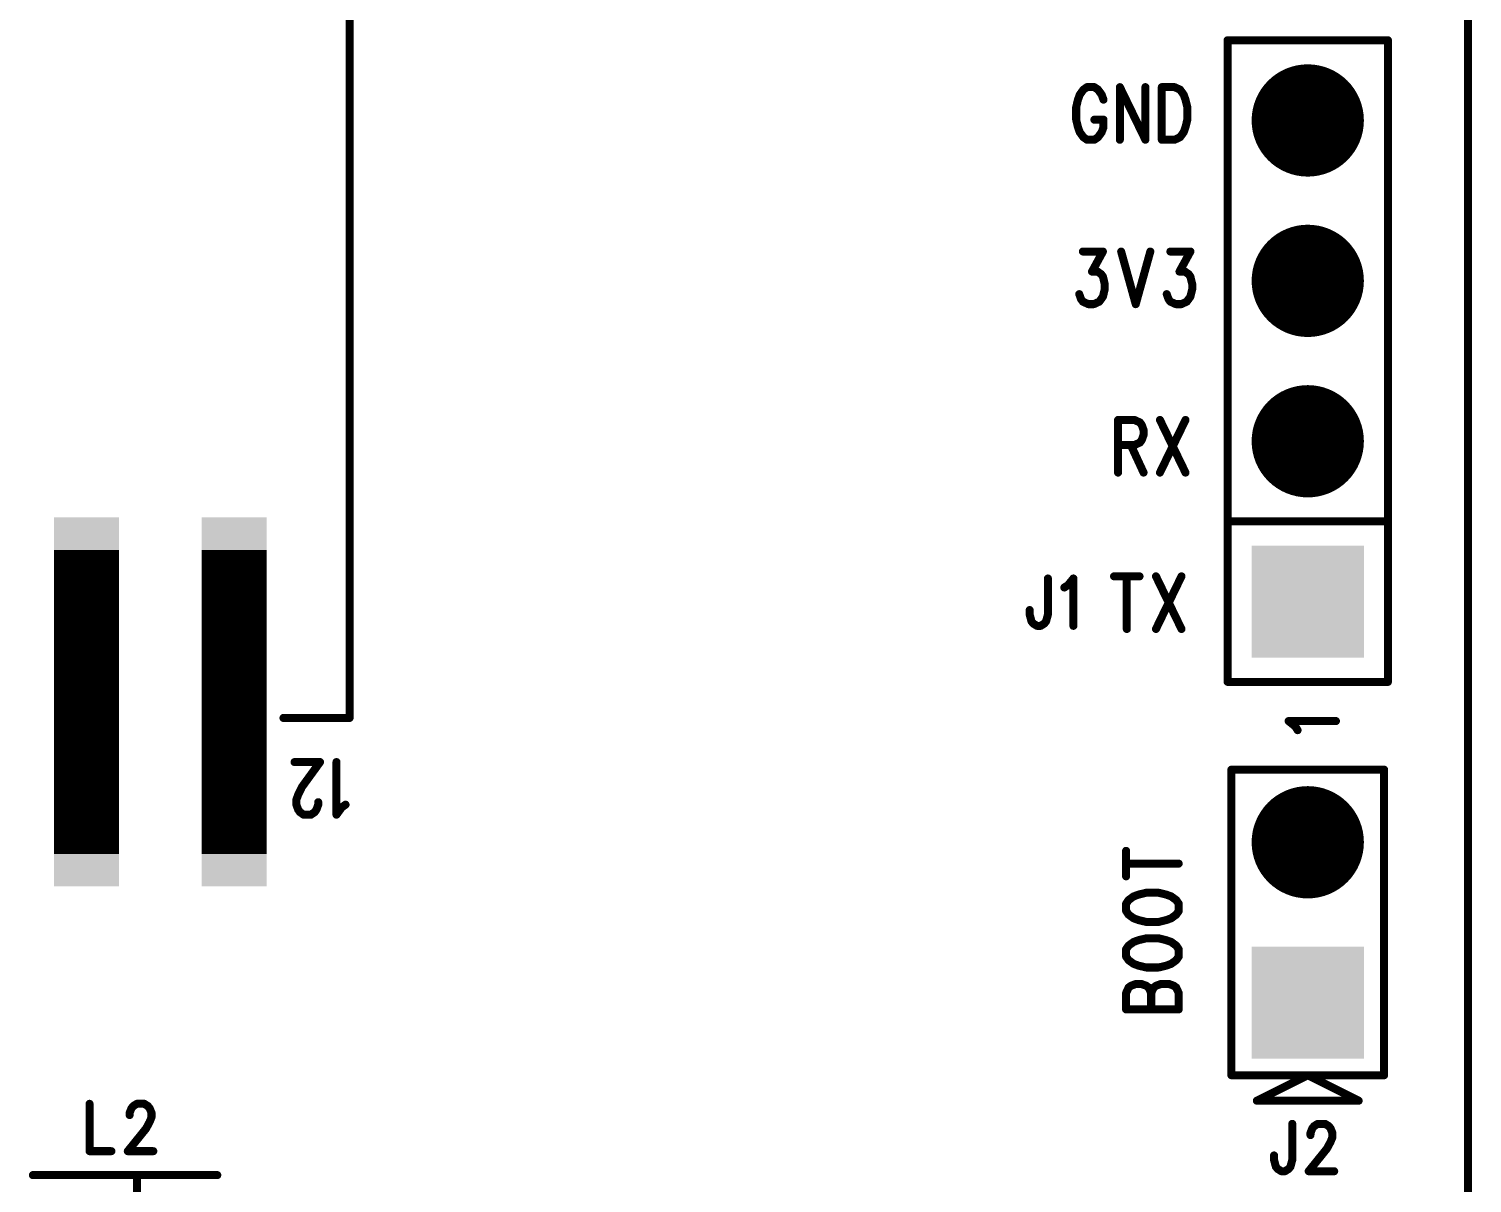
# Model space of a CAD drawing. Extents: x 98.7 to 156, y 84.7 to 176.7.
# Drawn here: x 126.05 to 144.05, y 145.5 to 159.89 of the extents above; entities that cross this region are included whole.
import ezdxf

# ---------------------------------------------------------------- set-up
doc = ezdxf.new("R2010")
doc.units = 0
doc.layers.get('0').update_dxf_attribs({"linetype": 'CONTINUOUS'})
doc.layers.add('MASK-TOP_PHO', color=3, linetype='CONTINUOUS')
doc.layers.add('SILK-TOP_PHO', color=14, linetype='CONTINUOUS')

# ---------------------------------------------------------------- blocks, each defined once
blk = doc.blocks.new('ROUND_1')
at = {"const_width": 0.050038}
blk.add_lwpolyline([(-0.025018, 0, 1), (0.025018, 0, 1)], format="xyb", close=True, dxfattribs=at)
blk = doc.blocks.new('ROUND_130')
at = {"const_width": 0.700024}
blk.add_lwpolyline([(-0.350012, 0, 1), (0.350012, 0, 1)], format="xyb", close=True, dxfattribs=at)
blk = doc.blocks.new('SQUARE_132')
blk.add_solid([(0.700024, 0.700024), (0.700024, -0.700024), (-0.700024, 0.700024), (-0.700024, -0.700024)])
blk = doc.blocks.new('SQUARE_241')
blk.add_solid([(0.405002, 0.405002), (0.405002, -0.405002), (-0.405002, 0.405002), (-0.405002, -0.405002)])

msp = doc.modelspace()

# ---------------------------------------------------------------- linework, layer by layer
at = {"layer": 'MASK-TOP_PHO'}
for points, const_width in [([(143.999966, 100.000054), (143.999966, 173.999906)], 0.100076), ([(126.769876, 153.394918), (126.769876, 149.604984)], 0.810004), ([(128.610106, 153.394918), (128.610106, 149.604984)], 0.810004)]:
    msp.add_lwpolyline(points, dxfattribs=dict(at, const_width=const_width))
at = {"layer": 'SILK-TOP_PHO', "const_width": 0.100076}
for points in [[(143.999966, 100.000054), (143.999966, 173.999906)], [(130.050032, 168.874948), (130.050032, 151.299926)], [(140.999972, 151.750014), (140.999972, 159.749998)], [(140.999972, 159.749998), (142.999968, 159.749998)], [(142.999968, 159.749998), (142.999968, 151.750014)], [(139.156694, 159.071818), (139.134088, 159.009334)], [(139.20216, 159.134302), (139.156694, 159.071818)], [(139.247626, 159.165544), (139.20216, 159.134302)], [(139.338558, 159.165544), (139.247626, 159.165544)], [(139.384024, 159.134302), (139.338558, 159.165544)], [(139.42949, 159.071818), (139.384024, 159.134302)], [(139.45235, 159.009334), (139.42949, 159.071818)], [(139.65682, 159.165544), (139.65682, 158.509462)], [(139.65682, 159.165544), (139.975082, 158.509462)], [(139.975082, 159.165544), (139.975082, 158.509462)], [(140.179552, 159.165544), (140.179552, 158.509462)], [(140.179552, 159.165544), (140.338556, 159.165544)], [(140.338556, 159.165544), (140.406882, 159.134302)], [(140.406882, 159.134302), (140.452348, 159.071818)], [(140.452348, 159.071818), (140.474954, 159.009334)], [(139.134088, 159.009334), (139.111482, 158.915608)], [(139.111482, 158.915608), (139.111482, 158.759398)], [(140.474954, 159.009334), (140.497814, 158.915608)], [(140.497814, 158.915608), (140.497814, 158.759398)], [(139.111482, 158.759398), (139.134088, 158.665672)], [(139.338558, 158.759398), (139.45235, 158.759398)], [(139.45235, 158.665672), (139.45235, 158.759398)], [(140.497814, 158.759398), (140.474954, 158.665672)], [(139.134088, 158.665672), (139.156694, 158.603188)], [(139.156694, 158.603188), (139.20216, 158.540704)], [(139.20216, 158.540704), (139.247626, 158.509462)], [(139.338558, 158.509462), (139.384024, 158.540704)], [(139.384024, 158.540704), (139.42949, 158.603188)], [(139.42949, 158.603188), (139.45235, 158.665672)], [(140.406882, 158.540704), (140.338556, 158.509462)], [(140.452348, 158.603188), (140.406882, 158.540704)], [(140.474954, 158.665672), (140.452348, 158.603188)], [(139.247626, 158.509462), (139.338558, 158.509462)], [(140.338556, 158.509462), (140.179552, 158.509462)], [(139.195556, 157.11551), (139.445492, 157.11551)], [(139.445492, 157.11551), (139.309094, 156.865574)], [(139.672822, 157.11551), (139.854432, 156.459428)], [(140.036296, 157.11551), (139.854432, 156.459428)], [(140.286486, 157.11551), (140.536422, 157.11551)], [(140.536422, 157.11551), (140.400024, 156.865574)], [(139.309094, 156.865574), (139.377166, 156.865574)], [(139.377166, 156.865574), (139.422632, 156.834332)], [(139.422632, 156.834332), (139.445492, 156.80309)], [(139.445492, 156.80309), (139.468098, 156.709364)], [(140.400024, 156.865574), (140.468096, 156.865574)], [(140.468096, 156.865574), (140.513562, 156.834332)], [(140.513562, 156.834332), (140.536422, 156.80309)], [(140.536422, 156.80309), (140.559028, 156.709364)], [(139.172696, 156.521912), (139.15009, 156.584396)], [(139.445492, 156.553154), (139.400026, 156.49067)], [(139.468098, 156.64688), (139.445492, 156.553154)], [(139.468098, 156.709364), (139.468098, 156.64688)], [(140.263626, 156.521912), (140.24102, 156.584396)], [(140.536422, 156.553154), (140.490956, 156.49067)], [(140.559028, 156.64688), (140.536422, 156.553154)], [(140.559028, 156.709364), (140.559028, 156.64688)], [(139.195556, 156.49067), (139.172696, 156.521912)], [(139.263628, 156.459428), (139.195556, 156.49067)], [(139.3317, 156.459428), (139.263628, 156.459428)], [(139.400026, 156.49067), (139.3317, 156.459428)], [(140.286486, 156.49067), (140.263626, 156.521912)], [(140.354558, 156.459428), (140.286486, 156.49067)], [(140.42263, 156.459428), (140.354558, 156.459428)], [(140.490956, 156.49067), (140.42263, 156.459428)], [(139.634214, 155.015692), (139.634214, 154.359356)], [(139.634214, 155.015692), (139.838684, 155.015692)], [(139.838684, 155.015692), (139.906756, 154.98445)], [(139.906756, 154.98445), (139.929616, 154.953208)], [(139.929616, 154.953208), (139.952222, 154.890724)], [(140.156692, 155.015692), (140.474954, 154.359356)], [(140.474954, 155.015692), (140.156692, 154.359356)], [(139.929616, 154.765502), (139.906756, 154.73426)], [(139.952222, 154.82824), (139.929616, 154.765502)], [(139.952222, 154.890724), (139.952222, 154.82824)], [(139.838684, 154.703018), (139.634214, 154.703018)], [(139.793218, 154.703018), (139.952222, 154.359356)], [(139.906756, 154.73426), (139.838684, 154.703018)], [(140.999972, 153.75001), (142.999968, 153.75001)], [(138.759184, 153.039064), (138.759184, 152.588976)], [(138.963654, 152.926542), (139.00912, 152.954736)], [(139.00912, 152.954736), (139.077192, 153.039064)], [(139.077192, 153.039064), (139.077192, 152.448514)], [(139.584176, 153.065734), (139.902184, 153.065734)], [(139.74318, 153.065734), (139.74318, 152.409398)], [(140.106908, 153.065734), (140.424916, 152.409398)], [(140.424916, 153.065734), (140.106908, 152.409398)], [(138.531854, 152.588976), (138.531854, 152.645364)], [(138.55446, 152.504648), (138.531854, 152.588976)], [(138.57732, 152.476454), (138.55446, 152.504648)], [(138.622786, 152.448514), (138.57732, 152.476454)], [(138.668252, 152.448514), (138.622786, 152.448514)], [(138.713718, 152.476454), (138.668252, 152.448514)], [(138.736324, 152.504648), (138.713718, 152.476454)], [(138.759184, 152.588976), (138.736324, 152.504648)], [(142.999968, 151.750014), (140.999972, 151.750014)], [(130.050032, 151.299926), (129.22504, 151.299926)], [(141.845284, 151.193246), (141.760956, 151.261318)], [(141.760956, 151.261318), (142.351506, 151.261318)], [(141.873478, 151.14778), (141.845284, 151.193246)], [(129.681732, 150.750016), (129.363724, 150.750016)], [(129.454656, 150.437596), (129.681732, 150.750016)], [(129.886456, 150.09368), (129.886456, 150.750016)], [(141.04747, 150.65502), (142.95247, 150.65502)], [(141.04747, 146.84502), (141.04747, 150.65502)], [(142.95247, 150.65502), (142.95247, 146.84502)], [(129.40919, 150.34387), (129.454656, 150.437596)], [(129.38633, 150.281132), (129.40919, 150.34387)], [(129.38633, 150.218648), (129.38633, 150.281132)], [(129.659126, 150.24989), (129.659126, 150.218648)], [(129.40919, 150.156164), (129.38633, 150.218648)], [(129.431796, 150.124922), (129.40919, 150.156164)], [(129.477262, 150.09368), (129.431796, 150.124922)], [(129.568194, 150.09368), (129.477262, 150.09368)], [(129.61366, 150.124922), (129.568194, 150.09368)], [(129.636266, 150.156164), (129.61366, 150.124922)], [(129.659126, 150.218648), (129.636266, 150.156164)], [(129.954528, 150.187406), (129.886456, 150.09368)], [(129.999994, 150.218648), (129.954528, 150.187406)], [(139.73429, 149.325076), (139.73429, 149.643084)], [(139.73429, 149.48408), (140.390626, 149.48408)], [(139.765532, 149.02942), (139.73429, 148.984208)], [(139.828016, 149.074886), (139.765532, 149.02942)], [(139.8905, 149.097746), (139.828016, 149.074886)], [(139.98448, 149.120352), (139.8905, 149.097746)], [(140.14069, 149.120352), (139.98448, 149.120352)], [(140.234416, 149.097746), (140.14069, 149.120352)], [(140.2969, 149.074886), (140.234416, 149.097746)], [(140.359384, 149.02942), (140.2969, 149.074886)], [(140.390626, 148.984208), (140.359384, 149.02942)], [(139.73429, 148.984208), (139.73429, 148.893276)], [(139.73429, 148.893276), (139.765532, 148.84781)], [(139.765532, 148.84781), (139.828016, 148.802344)], [(140.2969, 148.802344), (140.359384, 148.84781)], [(140.359384, 148.84781), (140.390626, 148.893276)], [(140.390626, 148.893276), (140.390626, 148.984208)], [(139.828016, 148.802344), (139.8905, 148.779484)], [(139.8905, 148.779484), (139.98448, 148.756878)], [(139.98448, 148.756878), (140.14069, 148.756878)], [(140.14069, 148.756878), (140.234416, 148.779484)], [(140.234416, 148.779484), (140.2969, 148.802344)], [(139.765532, 148.461476), (139.73429, 148.41601)], [(139.828016, 148.506942), (139.765532, 148.461476)], [(139.8905, 148.529548), (139.828016, 148.506942)], [(139.98448, 148.552154), (139.8905, 148.529548)], [(140.14069, 148.552154), (139.98448, 148.552154)], [(140.234416, 148.529548), (140.14069, 148.552154)], [(140.2969, 148.506942), (140.234416, 148.529548)], [(140.359384, 148.461476), (140.2969, 148.506942)], [(140.390626, 148.41601), (140.359384, 148.461476)], [(139.73429, 148.41601), (139.73429, 148.325078)], [(139.73429, 148.325078), (139.765532, 148.279612)], [(139.765532, 148.279612), (139.828016, 148.234146)], [(140.2969, 148.234146), (140.359384, 148.279612)], [(140.359384, 148.279612), (140.390626, 148.325078)], [(140.390626, 148.325078), (140.390626, 148.41601)], [(139.828016, 148.234146), (139.8905, 148.211286)], [(139.8905, 148.211286), (139.98448, 148.18868)], [(139.98448, 148.18868), (140.14069, 148.18868)], [(140.14069, 148.18868), (140.234416, 148.211286)], [(140.234416, 148.211286), (140.2969, 148.234146)], [(139.73429, 147.870418), (139.765532, 147.938744)], [(139.765532, 147.938744), (139.796774, 147.96135)], [(139.796774, 147.96135), (139.859258, 147.98421)], [(139.859258, 147.98421), (139.921996, 147.98421)], [(139.921996, 147.98421), (139.98448, 147.96135)], [(139.98448, 147.96135), (140.015722, 147.938744)], [(140.015722, 147.938744), (140.046964, 147.870418)], [(140.046964, 147.870418), (140.078206, 147.938744)], [(140.078206, 147.938744), (140.109448, 147.96135)], [(140.109448, 147.96135), (140.171932, 147.98421)], [(140.171932, 147.98421), (140.265658, 147.98421)], [(140.265658, 147.98421), (140.328142, 147.96135)], [(140.328142, 147.96135), (140.359384, 147.938744)], [(140.359384, 147.938744), (140.390626, 147.870418)], [(139.73429, 147.665948), (139.73429, 147.870418)], [(140.046964, 147.665948), (140.046964, 147.870418)], [(140.390626, 147.870418), (140.390626, 147.665948)], [(139.73429, 147.665948), (140.390626, 147.665948)], [(142.95247, 146.84502), (141.04747, 146.84502)], [(141.99997, 146.84502), (141.36497, 146.52752)], [(142.63497, 146.52752), (141.99997, 146.84502)], [(126.806706, 146.489166), (126.806706, 145.898362)], [(127.352298, 146.460972), (127.397764, 146.489166)], [(127.397764, 146.489166), (127.488696, 146.489166)], [(127.488696, 146.489166), (127.534162, 146.460972)], [(141.36497, 146.52752), (142.63497, 146.52752)], [(127.306832, 146.376644), (127.329438, 146.432778)], [(127.306832, 146.34845), (127.306832, 146.376644)], [(127.329438, 146.432778), (127.352298, 146.460972)], [(127.534162, 146.460972), (127.556768, 146.432778)], [(127.556768, 146.432778), (127.579628, 146.376644)], [(127.579628, 146.320256), (127.556768, 146.264122)], [(127.579628, 146.376644), (127.579628, 146.320256)], [(127.511302, 146.179794), (127.283972, 145.898362)], [(127.556768, 146.264122), (127.511302, 146.179794)], [(141.80693, 146.238976), (141.80693, 145.789142)], [(142.034006, 146.126454), (142.056866, 146.182842)], [(142.034006, 146.098514), (142.034006, 146.126454)], [(142.056866, 146.182842), (142.079472, 146.211036)], [(142.079472, 146.211036), (142.124938, 146.238976)], [(142.124938, 146.238976), (142.21587, 146.238976)], [(142.21587, 146.238976), (142.261336, 146.211036)], [(142.261336, 146.211036), (142.284196, 146.182842)], [(142.284196, 146.182842), (142.306802, 146.126454)], [(142.306802, 146.126454), (142.306802, 146.07032)], [(142.284196, 146.014186), (142.23873, 145.929604)], [(142.306802, 146.07032), (142.284196, 146.014186)], [(126.806706, 145.898362), (127.079502, 145.898362)], [(127.283972, 145.898362), (127.602234, 145.898362)], [(141.5796, 145.789142), (141.5796, 145.845276)], [(141.602206, 145.704814), (141.5796, 145.789142)], [(141.80693, 145.789142), (141.78407, 145.704814)], [(142.23873, 145.929604), (142.0114, 145.648426)], [(126.100078, 145.599912), (128.400048, 145.599912)], [(127.40005, 145.299938), (127.40005, 145.599912)], [(141.625066, 145.67662), (141.602206, 145.704814)], [(141.670532, 145.648426), (141.625066, 145.67662)], [(141.715998, 145.648426), (141.670532, 145.648426)], [(141.761464, 145.67662), (141.715998, 145.648426)], [(141.78407, 145.704814), (141.761464, 145.67662)], [(142.0114, 145.648426), (142.329662, 145.648426)]]:
    msp.add_lwpolyline(points, dxfattribs=at)

# ---------------------------------------------------------------- block references
at = {"layer": 'MASK-TOP_PHO'}
for name, p in [('ROUND_130', (141.99997, 158.75)), ('ROUND_130', (141.99997, 156.750004)), ('ROUND_130', (141.99997, 154.750008)), ('SQUARE_241', (126.769876, 153.394918)), ('SQUARE_241', (128.610106, 153.394918)), ('SQUARE_132', (141.99997, 152.750012)), ('ROUND_130', (141.99997, 149.750018)), ('SQUARE_241', (126.769876, 149.604984)), ('SQUARE_241', (128.610106, 149.604984)), ('SQUARE_132', (141.99997, 147.750022))]:
    msp.add_blockref(name, p, dxfattribs=at)
at = {"layer": 'SILK-TOP_PHO'}
for p in [(140.999972, 159.749998), (142.999968, 159.749998), (139.156694, 159.071818), (139.20216, 159.134302), (139.247626, 159.165544), (139.338558, 159.165544), (139.384024, 159.134302), (139.42949, 159.071818), (139.65682, 159.165544), (139.65682, 159.165544), (139.975082, 159.165544), (140.179552, 159.165544), (140.179552, 159.165544), (140.338556, 159.165544), (140.406882, 159.134302), (140.452348, 159.071818), (139.111482, 158.915608), (139.134088, 159.009334), (139.45235, 159.009334), (140.474954, 159.009334), (140.497814, 158.915608), (139.111482, 158.759398), (139.338558, 158.759398), (139.45235, 158.759398), (139.45235, 158.759398), (140.497814, 158.759398), (139.134088, 158.665672), (139.156694, 158.603188), (139.20216, 158.540704), (139.384024, 158.540704), (139.42949, 158.603188), (139.45235, 158.665672), (140.406882, 158.540704), (140.452348, 158.603188), (140.474954, 158.665672), (139.247626, 158.509462), (139.338558, 158.509462), (139.65682, 158.509462), (139.975082, 158.509462), (139.975082, 158.509462), (140.179552, 158.509462), (140.179552, 158.509462), (140.338556, 158.509462), (139.195556, 157.11551), (139.445492, 157.11551), (139.672822, 157.11551), (140.036296, 157.11551), (140.286486, 157.11551), (140.536422, 157.11551), (139.309094, 156.865574), (139.377166, 156.865574), (139.422632, 156.834332), (139.445492, 156.80309), (140.400024, 156.865574), (140.468096, 156.865574), (140.513562, 156.834332), (140.536422, 156.80309), (139.15009, 156.584396), (139.445492, 156.553154), (139.468098, 156.709364), (139.468098, 156.64688), (140.24102, 156.584396), (140.536422, 156.553154), (140.559028, 156.709364), (140.559028, 156.64688), (139.172696, 156.521912), (139.195556, 156.49067), (139.263628, 156.459428), (139.3317, 156.459428), (139.400026, 156.49067), (139.854432, 156.459428), (139.854432, 156.459428), (140.263626, 156.521912), (140.286486, 156.49067), (140.354558, 156.459428), (140.42263, 156.459428), (140.490956, 156.49067), (139.634214, 155.015692), (139.634214, 155.015692), (139.838684, 155.015692), (139.906756, 154.98445), (139.929616, 154.953208), (140.156692, 155.015692), (140.474954, 155.015692), (139.929616, 154.765502), (139.952222, 154.890724), (139.952222, 154.82824), (139.634214, 154.703018), (139.793218, 154.703018), (139.838684, 154.703018), (139.906756, 154.73426), (139.634214, 154.359356), (139.952222, 154.359356), (140.156692, 154.359356), (140.474954, 154.359356), (140.999972, 153.75001), (142.999968, 153.75001), (138.759184, 153.039064), (139.00912, 152.954736), (139.077192, 153.039064), (139.584176, 153.065734), (139.74318, 153.065734), (139.902184, 153.065734), (140.106908, 153.065734), (140.424916, 153.065734), (138.963654, 152.926542), (138.531854, 152.645364), (138.531854, 152.588976), (138.55446, 152.504648), (138.57732, 152.476454), (138.622786, 152.448514), (138.668252, 152.448514), (138.713718, 152.476454), (138.736324, 152.504648), (138.759184, 152.588976), (139.077192, 152.448514), (139.74318, 152.409398), (140.106908, 152.409398), (140.424916, 152.409398), (140.999972, 151.750014), (140.999972, 151.750014), (142.999968, 151.750014), (129.22504, 151.299926), (130.050032, 151.299926), (141.760956, 151.261318), (141.845284, 151.193246), (142.351506, 151.261318), (141.873478, 151.14778), (129.363724, 150.750016), (129.681732, 150.750016), (129.886456, 150.750016), (141.04747, 150.65502), (141.04747, 150.65502), (142.95247, 150.65502), (129.454656, 150.437596), (129.38633, 150.281132), (129.40919, 150.34387), (129.659126, 150.24989), (129.38633, 150.218648), (129.40919, 150.156164), (129.431796, 150.124922), (129.477262, 150.09368), (129.568194, 150.09368), (129.61366, 150.124922), (129.636266, 150.156164), (129.659126, 150.218648), (129.886456, 150.09368), (129.954528, 150.187406), (129.999994, 150.218648), (139.73429, 149.643084), (139.73429, 149.48408), (140.390626, 149.48408), (139.73429, 149.325076), (139.765532, 149.02942), (139.828016, 149.074886), (139.8905, 149.097746), (139.98448, 149.120352), (140.14069, 149.120352), (140.234416, 149.097746), (140.2969, 149.074886), (140.359384, 149.02942), (139.73429, 148.984208), (139.73429, 148.893276), (139.73429, 148.893276), (139.765532, 148.84781), (140.359384, 148.84781), (140.390626, 148.984208), (140.390626, 148.893276), (139.828016, 148.802344), (139.8905, 148.779484), (139.98448, 148.756878), (140.14069, 148.756878), (140.234416, 148.779484), (140.2969, 148.802344), (139.765532, 148.461476), (139.828016, 148.506942), (139.8905, 148.529548), (139.98448, 148.552154), (140.14069, 148.552154), (140.234416, 148.529548), (140.2969, 148.506942), (140.359384, 148.461476), (139.73429, 148.41601), (139.73429, 148.325078), (139.73429, 148.325078), (139.765532, 148.279612), (140.359384, 148.279612), (140.390626, 148.41601), (140.390626, 148.325078), (139.828016, 148.234146), (139.8905, 148.211286), (139.98448, 148.18868), (140.14069, 148.18868), (140.234416, 148.211286), (140.2969, 148.234146), (139.765532, 147.938744), (139.796774, 147.96135), (139.859258, 147.98421), (139.921996, 147.98421), (139.98448, 147.96135), (140.015722, 147.938744), (140.078206, 147.938744), (140.109448, 147.96135), (140.171932, 147.98421), (140.265658, 147.98421), (140.328142, 147.96135), (140.359384, 147.938744), (139.73429, 147.870418), (140.046964, 147.870418), (140.046964, 147.870418), (140.390626, 147.870418), (139.73429, 147.665948), (139.73429, 147.665948), (140.046964, 147.665948), (140.390626, 147.665948), (140.390626, 147.665948), (141.04747, 146.84502), (141.99997, 146.84502), (141.99997, 146.84502), (142.95247, 146.84502), (126.806706, 146.489166), (127.397764, 146.489166), (127.488696, 146.489166), (141.36497, 146.52752), (142.63497, 146.52752), (127.306832, 146.376644), (127.306832, 146.34845), (127.329438, 146.432778), (127.352298, 146.460972), (127.534162, 146.460972), (127.556768, 146.432778), (127.579628, 146.376644), (127.579628, 146.320256), (127.511302, 146.179794), (127.556768, 146.264122), (141.80693, 146.238976), (142.034006, 146.126454), (142.056866, 146.182842), (142.079472, 146.211036), (142.124938, 146.238976), (142.21587, 146.238976), (142.261336, 146.211036), (142.284196, 146.182842), (142.306802, 146.126454), (142.034006, 146.098514), (142.284196, 146.014186), (142.306802, 146.07032), (126.806706, 145.898362), (127.079502, 145.898362), (127.283972, 145.898362), (127.602234, 145.898362), (141.5796, 145.845276), (141.5796, 145.789142), (141.80693, 145.789142), (142.23873, 145.929604), (126.100078, 145.599912), (127.40005, 145.599912), (128.400048, 145.599912), (141.602206, 145.704814), (141.625066, 145.67662), (141.670532, 145.648426), (141.715998, 145.648426), (141.761464, 145.67662), (141.78407, 145.704814), (142.0114, 145.648426), (142.329662, 145.648426)]:
    msp.add_blockref('ROUND_1', p, dxfattribs=at)

doc.saveas('drawing.dxf')
